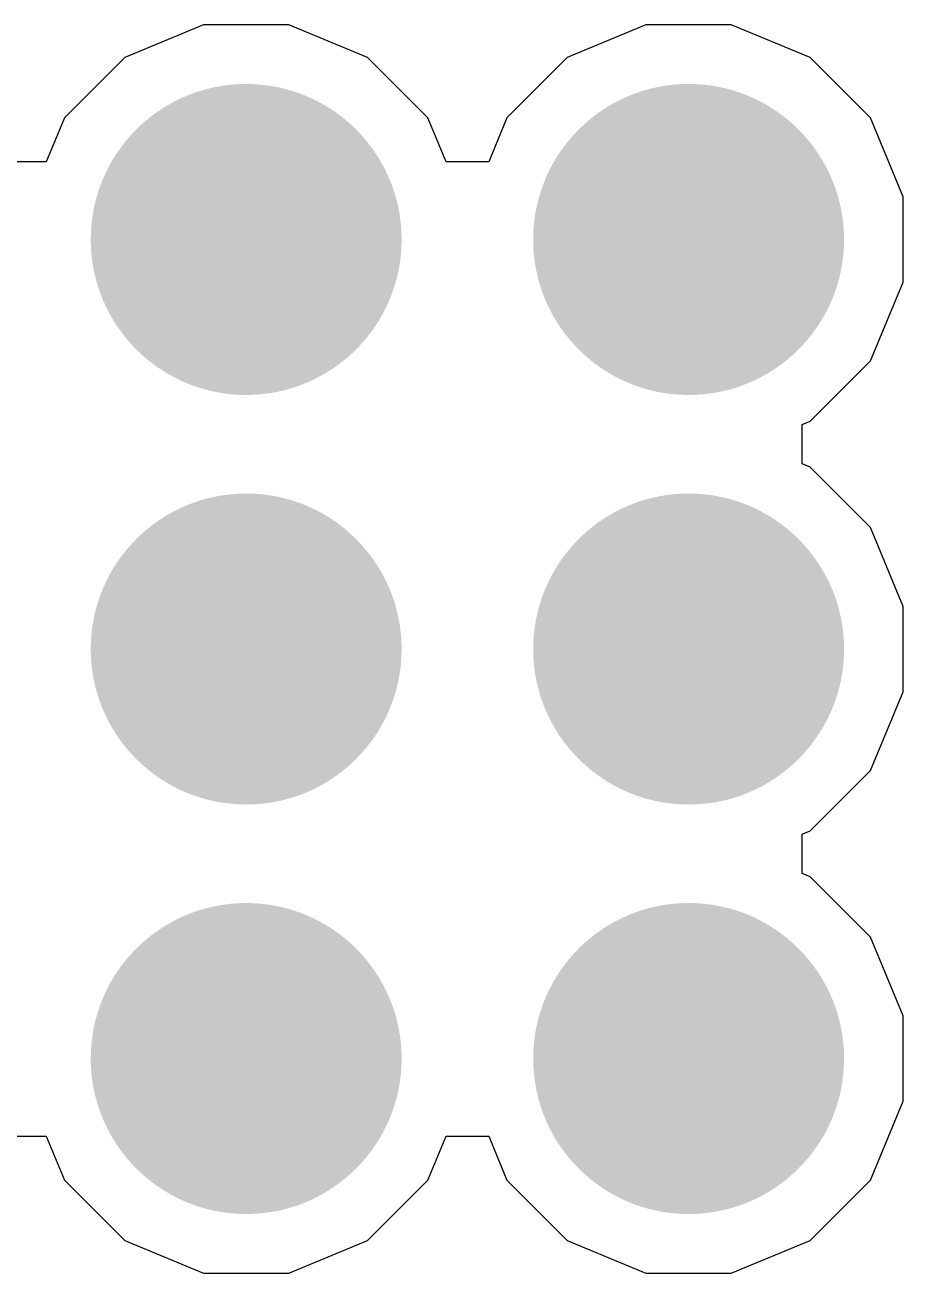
# Model space of a CAD drawing. Header units: inches. Extents: x -5 to 5328, y -4 to 5281.
# Drawn here: x 129.713 to 131.982, y 82.785 to 86.008 of the extents above; entities that cross this region are included whole.
import ezdxf

# ---------------------------------------------------------------- set-up
doc = ezdxf.new("R2010")
doc.units = ezdxf.units.IN
for name, color, linetype in [('Bottom Layer', 5, 'Continuous'), ('Bottom Solder', 6, 'Continuous'), ('Drill Drawing', 1, 'Continuous'), ('Layer 1', 16, 'Continuous'), ('Layer 2', 76, 'Continuous'), ('Top Layer', 1, 'Continuous'), ('Top Solder', 216, 'Continuous'), ('Via Holes', 16, 'Continuous')]:
    doc.layers.add(name, color=color, linetype=linetype)

msp = doc.modelspace()

# ---------------------------------------------------------------- hatches: boundary and pattern name
at = {"layer": 'Bottom Layer'}
h = msp.add_hatch(color=5, dxfattribs=at)
edge = h.paths.add_edge_path()
edge.add_arc((130.285, 85.4544), 0.3, 0, 360)
h = msp.add_hatch(color=5, dxfattribs=at)
edge = h.paths.add_edge_path()
edge.add_arc((131.428, 85.4544), 0.3, 0, 360)
h = msp.add_hatch(color=5, dxfattribs=at)
edge = h.paths.add_edge_path()
edge.add_arc((130.285, 84.3967), 0.3, 0, 360)
h = msp.add_hatch(color=5, dxfattribs=at)
edge = h.paths.add_edge_path()
edge.add_arc((131.428, 84.3967), 0.3, 0, 360)
h = msp.add_hatch(color=5, dxfattribs=at)
edge = h.paths.add_edge_path()
edge.add_arc((130.285, 83.3391), 0.3, 0, 360)
h = msp.add_hatch(color=5, dxfattribs=at)
edge = h.paths.add_edge_path()
edge.add_arc((131.428, 83.3391), 0.3, 0, 360)
at = {"layer": 'Bottom Solder'}
h = msp.add_hatch(color=6, dxfattribs=at)
edge = h.paths.add_edge_path()
edge.add_arc((130.285, 85.4544), 0.4016, 0, 360)
h = msp.add_hatch(color=6, dxfattribs=at)
edge = h.paths.add_edge_path()
edge.add_arc((131.428, 85.4544), 0.4016, 0, 360)
h = msp.add_hatch(color=6, dxfattribs=at)
edge = h.paths.add_edge_path()
edge.add_arc((130.285, 84.3967), 0.4016, 0, 360)
h = msp.add_hatch(color=6, dxfattribs=at)
edge = h.paths.add_edge_path()
edge.add_arc((131.428, 84.3967), 0.4016, 0, 360)
h = msp.add_hatch(color=6, dxfattribs=at)
edge = h.paths.add_edge_path()
edge.add_arc((130.285, 83.3391), 0.4016, 0, 360)
h = msp.add_hatch(color=6, dxfattribs=at)
edge = h.paths.add_edge_path()
edge.add_arc((131.428, 83.3391), 0.4016, 0, 360)
at = {"layer": 'Layer 1'}
h = msp.add_hatch(color=16, dxfattribs=at)
edge = h.paths.add_edge_path()
edge.add_arc((130.285, 85.4544), 0.3, 0, 360)
h = msp.add_hatch(color=16, dxfattribs=at)
edge = h.paths.add_edge_path()
edge.add_arc((131.428, 85.4544), 0.3, 0, 360)
h = msp.add_hatch(color=16, dxfattribs=at)
edge = h.paths.add_edge_path()
edge.add_arc((130.285, 84.3967), 0.3, 0, 360)
h = msp.add_hatch(color=16, dxfattribs=at)
edge = h.paths.add_edge_path()
edge.add_arc((131.428, 84.3967), 0.3, 0, 360)
h = msp.add_hatch(color=16, dxfattribs=at)
edge = h.paths.add_edge_path()
edge.add_arc((130.285, 83.3391), 0.3, 0, 360)
h = msp.add_hatch(color=16, dxfattribs=at)
edge = h.paths.add_edge_path()
edge.add_arc((131.428, 83.3391), 0.3, 0, 360)
at = {"layer": 'Layer 2'}
h = msp.add_hatch(color=76, dxfattribs=at)
edge = h.paths.add_edge_path()
edge.add_arc((130.285, 85.4544), 0.3, 0, 360)
h = msp.add_hatch(color=76, dxfattribs=at)
edge = h.paths.add_edge_path()
edge.add_arc((131.428, 85.4544), 0.3, 0, 360)
h = msp.add_hatch(color=76, dxfattribs=at)
edge = h.paths.add_edge_path()
edge.add_arc((130.285, 84.3967), 0.3, 0, 360)
h = msp.add_hatch(color=76, dxfattribs=at)
edge = h.paths.add_edge_path()
edge.add_arc((131.428, 84.3967), 0.3, 0, 360)
h = msp.add_hatch(color=76, dxfattribs=at)
edge = h.paths.add_edge_path()
edge.add_arc((130.285, 83.3391), 0.3, 0, 360)
h = msp.add_hatch(color=76, dxfattribs=at)
edge = h.paths.add_edge_path()
edge.add_arc((131.428, 83.3391), 0.3, 0, 360)
at = {"layer": 'Top Layer'}
h = msp.add_hatch(color=1, dxfattribs=at)
edge = h.paths.add_edge_path()
edge.add_arc((130.285, 85.4544), 0.3, 0, 360)
h = msp.add_hatch(color=1, dxfattribs=at)
edge = h.paths.add_edge_path()
edge.add_arc((131.428, 85.4544), 0.3, 0, 360)
h = msp.add_hatch(color=1, dxfattribs=at)
edge = h.paths.add_edge_path()
edge.add_arc((130.285, 84.3967), 0.3, 0, 360)
h = msp.add_hatch(color=1, dxfattribs=at)
edge = h.paths.add_edge_path()
edge.add_arc((131.428, 84.3967), 0.3, 0, 360)
h = msp.add_hatch(color=1, dxfattribs=at)
edge = h.paths.add_edge_path()
edge.add_arc((130.285, 83.3391), 0.3, 0, 360)
h = msp.add_hatch(color=1, dxfattribs=at)
edge = h.paths.add_edge_path()
edge.add_arc((131.428, 83.3391), 0.3, 0, 360)
at = {"layer": 'Top Solder'}
h = msp.add_hatch(color=216, dxfattribs=at)
edge = h.paths.add_edge_path()
edge.add_arc((130.285, 85.4544), 0.4016, 0, 360)
h = msp.add_hatch(color=216, dxfattribs=at)
edge = h.paths.add_edge_path()
edge.add_arc((131.428, 85.4544), 0.4016, 0, 360)
h = msp.add_hatch(color=216, dxfattribs=at)
edge = h.paths.add_edge_path()
edge.add_arc((130.285, 84.3967), 0.4016, 0, 360)
h = msp.add_hatch(color=216, dxfattribs=at)
edge = h.paths.add_edge_path()
edge.add_arc((131.428, 84.3967), 0.4016, 0, 360)
h = msp.add_hatch(color=216, dxfattribs=at)
edge = h.paths.add_edge_path()
edge.add_arc((130.285, 83.3391), 0.4016, 0, 360)
h = msp.add_hatch(color=216, dxfattribs=at)
edge = h.paths.add_edge_path()
edge.add_arc((131.428, 83.3391), 0.4016, 0, 360)
at = {"layer": 'Via Holes'}
h = msp.add_hatch(color=7, dxfattribs=at)
edge = h.paths.add_edge_path()
edge.add_arc((130.285, 85.4544), 0.15, 0, 360)
h = msp.add_hatch(color=7, dxfattribs=at)
edge = h.paths.add_edge_path()
edge.add_arc((131.428, 85.4544), 0.15, 0, 360)
h = msp.add_hatch(color=7, dxfattribs=at)
edge = h.paths.add_edge_path()
edge.add_arc((130.285, 84.3967), 0.15, 0, 360)
h = msp.add_hatch(color=7, dxfattribs=at)
edge = h.paths.add_edge_path()
edge.add_arc((131.428, 84.3967), 0.15, 0, 360)
h = msp.add_hatch(color=7, dxfattribs=at)
edge = h.paths.add_edge_path()
edge.add_arc((130.285, 83.3391), 0.15, 0, 360)
h = msp.add_hatch(color=7, dxfattribs=at)
edge = h.paths.add_edge_path()
edge.add_arc((131.428, 83.3391), 0.15, 0, 360)

# ---------------------------------------------------------------- linework, layer by layer
at = {"layer": 'Bottom Layer'}
for p, q in [((130.1748, 86.0084), (129.9712, 85.9241)), ((130.3952, 86.0084), (130.1748, 86.0084)), ((130.5988, 85.9241), (130.3952, 86.0084)), ((131.3178, 86.0084), (131.1142, 85.9241)), ((131.5382, 86.0084), (131.3178, 86.0084)), ((131.7418, 85.9241), (131.5382, 86.0084)), ((129.9712, 85.9241), (129.8153, 85.7682)), ((130.7546, 85.7682), (130.5988, 85.9241)), ((131.1142, 85.9241), (130.9583, 85.7682)), ((131.8976, 85.7682), (131.7418, 85.9241)), ((129.8153, 85.7682), (129.7685, 85.6551)), ((130.8015, 85.6551), (130.7546, 85.7682)), ((130.9583, 85.7682), (130.9115, 85.6551)), ((131.982, 85.5646), (131.8976, 85.7682)), ((129.7685, 85.6551), (129.6585, 85.6551)), ((130.9115, 85.6551), (130.8015, 85.6551)), ((131.982, 85.3442), (131.982, 85.5646)), ((131.8976, 85.1406), (131.982, 85.3442)), ((131.7418, 84.9848), (131.8976, 85.1406)), ((131.7216, 84.9764), (131.7418, 84.9848)), ((131.7216, 84.8748), (131.7216, 84.9764)), ((131.7418, 84.8664), (131.7216, 84.8748)), ((131.8976, 84.7106), (131.7418, 84.8664)), ((131.982, 84.5069), (131.8976, 84.7106)), ((131.982, 84.2865), (131.982, 84.5069)), ((131.8976, 84.0829), (131.982, 84.2865)), ((131.7418, 83.9271), (131.8976, 84.0829)), ((131.7216, 83.9187), (131.7418, 83.9271)), ((131.7216, 83.8171), (131.7216, 83.9187)), ((131.7418, 83.8087), (131.7216, 83.8171)), ((131.8976, 83.6529), (131.7418, 83.8087)), ((131.982, 83.4493), (131.8976, 83.6529)), ((131.982, 83.2289), (131.982, 83.4493)), ((131.8976, 83.0253), (131.982, 83.2289)), ((129.6585, 83.1384), (129.7685, 83.1384)), ((129.7685, 83.1384), (129.8153, 83.0253)), ((130.7546, 83.0253), (130.8015, 83.1384)), ((130.8015, 83.1384), (130.9115, 83.1384)), ((130.9115, 83.1384), (130.9583, 83.0253)), ((129.8153, 83.0253), (129.9712, 82.8694)), ((130.5988, 82.8694), (130.7546, 83.0253)), ((130.9583, 83.0253), (131.1142, 82.8694)), ((131.7418, 82.8694), (131.8976, 83.0253)), ((129.9712, 82.8694), (130.1748, 82.7851)), ((130.3952, 82.7851), (130.5988, 82.8694)), ((131.1142, 82.8694), (131.3178, 82.7851)), ((131.5382, 82.7851), (131.7418, 82.8694)), ((130.1748, 82.7851), (130.3952, 82.7851)), ((131.3178, 82.7851), (131.5382, 82.7851))]:
    msp.add_line(p, q, dxfattribs=at)
at = {"layer": 'Drill Drawing'}
for points in [[(130.158, 85.5814, 0.0508, 0.0508, 0), (130.285, 85.7084, 0.0508, 0.0508, 0)], [(130.285, 85.7084, 0.0508, 0.0508, 0), (130.412, 85.5814, 0.0508, 0.0508, 0)], [(131.301, 85.5814, 0.0508, 0.0508, 0), (131.428, 85.7084, 0.0508, 0.0508, 0)], [(131.428, 85.7084, 0.0508, 0.0508, 0), (131.555, 85.5814, 0.0508, 0.0508, 0)], [(130.2088, 85.5306, 0.0508, 0.0508, 0), (130.285, 85.6068, 0.0508, 0.0508, 0)], [(130.285, 85.6068, 0.0508, 0.0508, 0), (130.3612, 85.5306, 0.0508, 0.0508, 0)], [(131.3518, 85.5306, 0.0508, 0.0508, 0), (131.428, 85.6068, 0.0508, 0.0508, 0)], [(131.428, 85.6068, 0.0508, 0.0508, 0), (131.5042, 85.5306, 0.0508, 0.0508, 0)], [(130.031, 85.5814, 0.0508, 0.0508, 0), (130.158, 85.4544, 0.0508, 0.0508, 0)], [(130.031, 85.5814, 0.0508, 0.0508, 0), (130.158, 85.5814, 0.0508, 0.0508, 0)], [(130.412, 85.5814, 0.0508, 0.0508, 0), (130.539, 85.5814, 0.0508, 0.0508, 0)], [(130.412, 85.4544, 0.0508, 0.0508, 0), (130.539, 85.5814, 0.0508, 0.0508, 0)], [(131.174, 85.5814, 0.0508, 0.0508, 0), (131.301, 85.4544, 0.0508, 0.0508, 0)], [(131.174, 85.5814, 0.0508, 0.0508, 0), (131.301, 85.5814, 0.0508, 0.0508, 0)], [(131.555, 85.5814, 0.0508, 0.0508, 0), (131.682, 85.5814, 0.0508, 0.0508, 0)], [(131.555, 85.4544, 0.0508, 0.0508, 0), (131.682, 85.5814, 0.0508, 0.0508, 0)], [(130.1326, 85.5306, 0.0508, 0.0508, 0), (130.2088, 85.4544, 0.0508, 0.0508, 0)], [(130.1326, 85.5306, 0.0508, 0.0508, 0), (130.2088, 85.5306, 0.0508, 0.0508, 0)], [(130.3612, 85.5306, 0.0508, 0.0508, 0), (130.4374, 85.5306, 0.0508, 0.0508, 0)], [(130.3612, 85.4544, 0.0508, 0.0508, 0), (130.4374, 85.5306, 0.0508, 0.0508, 0)], [(131.2756, 85.5306, 0.0508, 0.0508, 0), (131.3518, 85.4544, 0.0508, 0.0508, 0)], [(131.2756, 85.5306, 0.0508, 0.0508, 0), (131.3518, 85.5306, 0.0508, 0.0508, 0)], [(131.5042, 85.5306, 0.0508, 0.0508, 0), (131.5804, 85.5306, 0.0508, 0.0508, 0)], [(131.5042, 85.4544, 0.0508, 0.0508, 0), (131.5804, 85.5306, 0.0508, 0.0508, 0)], [(130.031, 85.3274, 0.0508, 0.0508, 0), (130.158, 85.4544, 0.0508, 0.0508, 0)], [(130.1326, 85.3782, 0.0508, 0.0508, 0), (130.2088, 85.4544, 0.0508, 0.0508, 0)], [(130.3612, 85.4544, 0.0508, 0.0508, 0), (130.4374, 85.3782, 0.0508, 0.0508, 0)], [(130.412, 85.4544, 0.0508, 0.0508, 0), (130.539, 85.3274, 0.0508, 0.0508, 0)], [(131.174, 85.3274, 0.0508, 0.0508, 0), (131.301, 85.4544, 0.0508, 0.0508, 0)], [(131.2756, 85.3782, 0.0508, 0.0508, 0), (131.3518, 85.4544, 0.0508, 0.0508, 0)], [(131.5042, 85.4544, 0.0508, 0.0508, 0), (131.5804, 85.3782, 0.0508, 0.0508, 0)], [(131.555, 85.4544, 0.0508, 0.0508, 0), (131.682, 85.3274, 0.0508, 0.0508, 0)], [(130.1326, 85.3782, 0.0508, 0.0508, 0), (130.2088, 85.3782, 0.0508, 0.0508, 0)], [(130.2088, 85.3782, 0.0508, 0.0508, 0), (130.285, 85.302, 0.0508, 0.0508, 0)], [(130.285, 85.302, 0.0508, 0.0508, 0), (130.3612, 85.3782, 0.0508, 0.0508, 0)], [(130.3612, 85.3782, 0.0508, 0.0508, 0), (130.4374, 85.3782, 0.0508, 0.0508, 0)], [(131.2756, 85.3782, 0.0508, 0.0508, 0), (131.3518, 85.3782, 0.0508, 0.0508, 0)], [(131.3518, 85.3782, 0.0508, 0.0508, 0), (131.428, 85.302, 0.0508, 0.0508, 0)], [(131.428, 85.302, 0.0508, 0.0508, 0), (131.5042, 85.3782, 0.0508, 0.0508, 0)], [(131.5042, 85.3782, 0.0508, 0.0508, 0), (131.5804, 85.3782, 0.0508, 0.0508, 0)], [(130.031, 85.3274, 0.0508, 0.0508, 0), (130.158, 85.3274, 0.0508, 0.0508, 0)], [(130.158, 85.3274, 0.0508, 0.0508, 0), (130.285, 85.2004, 0.0508, 0.0508, 0)], [(130.285, 85.2004, 0.0508, 0.0508, 0), (130.412, 85.3274, 0.0508, 0.0508, 0)], [(130.412, 85.3274, 0.0508, 0.0508, 0), (130.539, 85.3274, 0.0508, 0.0508, 0)], [(131.174, 85.3274, 0.0508, 0.0508, 0), (131.301, 85.3274, 0.0508, 0.0508, 0)], [(131.301, 85.3274, 0.0508, 0.0508, 0), (131.428, 85.2004, 0.0508, 0.0508, 0)], [(131.428, 85.2004, 0.0508, 0.0508, 0), (131.555, 85.3274, 0.0508, 0.0508, 0)], [(131.555, 85.3274, 0.0508, 0.0508, 0), (131.682, 85.3274, 0.0508, 0.0508, 0)], [(130.158, 84.5237, 0.0508, 0.0508, 0), (130.285, 84.6507, 0.0508, 0.0508, 0)], [(130.285, 84.6507, 0.0508, 0.0508, 0), (130.412, 84.5237, 0.0508, 0.0508, 0)], [(131.301, 84.5237, 0.0508, 0.0508, 0), (131.428, 84.6507, 0.0508, 0.0508, 0)], [(131.428, 84.6507, 0.0508, 0.0508, 0), (131.555, 84.5237, 0.0508, 0.0508, 0)], [(130.031, 84.5237, 0.0508, 0.0508, 0), (130.158, 84.3967, 0.0508, 0.0508, 0)], [(130.031, 84.5237, 0.0508, 0.0508, 0), (130.158, 84.5237, 0.0508, 0.0508, 0)], [(130.2088, 84.4729, 0.0508, 0.0508, 0), (130.285, 84.5491, 0.0508, 0.0508, 0)], [(130.285, 84.5491, 0.0508, 0.0508, 0), (130.3612, 84.4729, 0.0508, 0.0508, 0)], [(130.412, 84.5237, 0.0508, 0.0508, 0), (130.539, 84.5237, 0.0508, 0.0508, 0)], [(130.412, 84.3967, 0.0508, 0.0508, 0), (130.539, 84.5237, 0.0508, 0.0508, 0)], [(131.174, 84.5237, 0.0508, 0.0508, 0), (131.301, 84.3967, 0.0508, 0.0508, 0)], [(131.174, 84.5237, 0.0508, 0.0508, 0), (131.301, 84.5237, 0.0508, 0.0508, 0)], [(131.3518, 84.4729, 0.0508, 0.0508, 0), (131.428, 84.5491, 0.0508, 0.0508, 0)], [(131.428, 84.5491, 0.0508, 0.0508, 0), (131.5042, 84.4729, 0.0508, 0.0508, 0)], [(131.555, 84.5237, 0.0508, 0.0508, 0), (131.682, 84.5237, 0.0508, 0.0508, 0)], [(131.555, 84.3967, 0.0508, 0.0508, 0), (131.682, 84.5237, 0.0508, 0.0508, 0)], [(130.1326, 84.4729, 0.0508, 0.0508, 0), (130.2088, 84.3967, 0.0508, 0.0508, 0)], [(130.1326, 84.4729, 0.0508, 0.0508, 0), (130.2088, 84.4729, 0.0508, 0.0508, 0)], [(130.3612, 84.4729, 0.0508, 0.0508, 0), (130.4374, 84.4729, 0.0508, 0.0508, 0)], [(130.3612, 84.3967, 0.0508, 0.0508, 0), (130.4374, 84.4729, 0.0508, 0.0508, 0)], [(131.2756, 84.4729, 0.0508, 0.0508, 0), (131.3518, 84.3967, 0.0508, 0.0508, 0)], [(131.2756, 84.4729, 0.0508, 0.0508, 0), (131.3518, 84.4729, 0.0508, 0.0508, 0)], [(131.5042, 84.4729, 0.0508, 0.0508, 0), (131.5804, 84.4729, 0.0508, 0.0508, 0)], [(131.5042, 84.3967, 0.0508, 0.0508, 0), (131.5804, 84.4729, 0.0508, 0.0508, 0)], [(130.031, 84.2697, 0.0508, 0.0508, 0), (130.158, 84.3967, 0.0508, 0.0508, 0)], [(130.1326, 84.3205, 0.0508, 0.0508, 0), (130.2088, 84.3967, 0.0508, 0.0508, 0)], [(130.3612, 84.3967, 0.0508, 0.0508, 0), (130.4374, 84.3205, 0.0508, 0.0508, 0)], [(130.412, 84.3967, 0.0508, 0.0508, 0), (130.539, 84.2697, 0.0508, 0.0508, 0)], [(131.174, 84.2697, 0.0508, 0.0508, 0), (131.301, 84.3967, 0.0508, 0.0508, 0)], [(131.2756, 84.3205, 0.0508, 0.0508, 0), (131.3518, 84.3967, 0.0508, 0.0508, 0)], [(131.5042, 84.3967, 0.0508, 0.0508, 0), (131.5804, 84.3205, 0.0508, 0.0508, 0)], [(131.555, 84.3967, 0.0508, 0.0508, 0), (131.682, 84.2697, 0.0508, 0.0508, 0)], [(130.1326, 84.3205, 0.0508, 0.0508, 0), (130.2088, 84.3205, 0.0508, 0.0508, 0)], [(130.2088, 84.3205, 0.0508, 0.0508, 0), (130.285, 84.2443, 0.0508, 0.0508, 0)], [(130.285, 84.2443, 0.0508, 0.0508, 0), (130.3612, 84.3205, 0.0508, 0.0508, 0)], [(130.3612, 84.3205, 0.0508, 0.0508, 0), (130.4374, 84.3205, 0.0508, 0.0508, 0)], [(131.2756, 84.3205, 0.0508, 0.0508, 0), (131.3518, 84.3205, 0.0508, 0.0508, 0)], [(131.3518, 84.3205, 0.0508, 0.0508, 0), (131.428, 84.2443, 0.0508, 0.0508, 0)], [(131.428, 84.2443, 0.0508, 0.0508, 0), (131.5042, 84.3205, 0.0508, 0.0508, 0)], [(131.5042, 84.3205, 0.0508, 0.0508, 0), (131.5804, 84.3205, 0.0508, 0.0508, 0)], [(130.031, 84.2697, 0.0508, 0.0508, 0), (130.158, 84.2697, 0.0508, 0.0508, 0)], [(130.158, 84.2697, 0.0508, 0.0508, 0), (130.285, 84.1427, 0.0508, 0.0508, 0)], [(130.285, 84.1427, 0.0508, 0.0508, 0), (130.412, 84.2697, 0.0508, 0.0508, 0)], [(130.412, 84.2697, 0.0508, 0.0508, 0), (130.539, 84.2697, 0.0508, 0.0508, 0)], [(131.174, 84.2697, 0.0508, 0.0508, 0), (131.301, 84.2697, 0.0508, 0.0508, 0)], [(131.301, 84.2697, 0.0508, 0.0508, 0), (131.428, 84.1427, 0.0508, 0.0508, 0)], [(131.428, 84.1427, 0.0508, 0.0508, 0), (131.555, 84.2697, 0.0508, 0.0508, 0)], [(131.555, 84.2697, 0.0508, 0.0508, 0), (131.682, 84.2697, 0.0508, 0.0508, 0)], [(130.158, 83.4661, 0.0508, 0.0508, 0), (130.285, 83.5931, 0.0508, 0.0508, 0)], [(130.285, 83.5931, 0.0508, 0.0508, 0), (130.412, 83.4661, 0.0508, 0.0508, 0)], [(131.301, 83.4661, 0.0508, 0.0508, 0), (131.428, 83.5931, 0.0508, 0.0508, 0)], [(131.428, 83.5931, 0.0508, 0.0508, 0), (131.555, 83.4661, 0.0508, 0.0508, 0)], [(130.031, 83.4661, 0.0508, 0.0508, 0), (130.158, 83.3391, 0.0508, 0.0508, 0)], [(130.031, 83.4661, 0.0508, 0.0508, 0), (130.158, 83.4661, 0.0508, 0.0508, 0)], [(130.2088, 83.4153, 0.0508, 0.0508, 0), (130.285, 83.4915, 0.0508, 0.0508, 0)], [(130.285, 83.4915, 0.0508, 0.0508, 0), (130.3612, 83.4153, 0.0508, 0.0508, 0)], [(130.412, 83.4661, 0.0508, 0.0508, 0), (130.539, 83.4661, 0.0508, 0.0508, 0)], [(130.412, 83.3391, 0.0508, 0.0508, 0), (130.539, 83.4661, 0.0508, 0.0508, 0)], [(131.174, 83.4661, 0.0508, 0.0508, 0), (131.301, 83.3391, 0.0508, 0.0508, 0)], [(131.174, 83.4661, 0.0508, 0.0508, 0), (131.301, 83.4661, 0.0508, 0.0508, 0)], [(131.3518, 83.4153, 0.0508, 0.0508, 0), (131.428, 83.4915, 0.0508, 0.0508, 0)], [(131.428, 83.4915, 0.0508, 0.0508, 0), (131.5042, 83.4153, 0.0508, 0.0508, 0)], [(131.555, 83.4661, 0.0508, 0.0508, 0), (131.682, 83.4661, 0.0508, 0.0508, 0)], [(131.555, 83.3391, 0.0508, 0.0508, 0), (131.682, 83.4661, 0.0508, 0.0508, 0)], [(130.1326, 83.4153, 0.0508, 0.0508, 0), (130.2088, 83.3391, 0.0508, 0.0508, 0)], [(130.1326, 83.4153, 0.0508, 0.0508, 0), (130.2088, 83.4153, 0.0508, 0.0508, 0)], [(130.3612, 83.4153, 0.0508, 0.0508, 0), (130.4374, 83.4153, 0.0508, 0.0508, 0)], [(130.3612, 83.3391, 0.0508, 0.0508, 0), (130.4374, 83.4153, 0.0508, 0.0508, 0)], [(131.2756, 83.4153, 0.0508, 0.0508, 0), (131.3518, 83.3391, 0.0508, 0.0508, 0)], [(131.2756, 83.4153, 0.0508, 0.0508, 0), (131.3518, 83.4153, 0.0508, 0.0508, 0)], [(131.5042, 83.4153, 0.0508, 0.0508, 0), (131.5804, 83.4153, 0.0508, 0.0508, 0)], [(131.5042, 83.3391, 0.0508, 0.0508, 0), (131.5804, 83.4153, 0.0508, 0.0508, 0)], [(130.031, 83.2121, 0.0508, 0.0508, 0), (130.158, 83.3391, 0.0508, 0.0508, 0)], [(130.1326, 83.2629, 0.0508, 0.0508, 0), (130.2088, 83.3391, 0.0508, 0.0508, 0)], [(130.3612, 83.3391, 0.0508, 0.0508, 0), (130.4374, 83.2629, 0.0508, 0.0508, 0)], [(130.412, 83.3391, 0.0508, 0.0508, 0), (130.539, 83.2121, 0.0508, 0.0508, 0)], [(131.174, 83.2121, 0.0508, 0.0508, 0), (131.301, 83.3391, 0.0508, 0.0508, 0)], [(131.2756, 83.2629, 0.0508, 0.0508, 0), (131.3518, 83.3391, 0.0508, 0.0508, 0)], [(131.5042, 83.3391, 0.0508, 0.0508, 0), (131.5804, 83.2629, 0.0508, 0.0508, 0)], [(131.555, 83.3391, 0.0508, 0.0508, 0), (131.682, 83.2121, 0.0508, 0.0508, 0)], [(130.1326, 83.2629, 0.0508, 0.0508, 0), (130.2088, 83.2629, 0.0508, 0.0508, 0)], [(130.2088, 83.2629, 0.0508, 0.0508, 0), (130.285, 83.1867, 0.0508, 0.0508, 0)], [(130.285, 83.1867, 0.0508, 0.0508, 0), (130.3612, 83.2629, 0.0508, 0.0508, 0)], [(130.3612, 83.2629, 0.0508, 0.0508, 0), (130.4374, 83.2629, 0.0508, 0.0508, 0)], [(131.2756, 83.2629, 0.0508, 0.0508, 0), (131.3518, 83.2629, 0.0508, 0.0508, 0)], [(131.3518, 83.2629, 0.0508, 0.0508, 0), (131.428, 83.1867, 0.0508, 0.0508, 0)], [(131.428, 83.1867, 0.0508, 0.0508, 0), (131.5042, 83.2629, 0.0508, 0.0508, 0)], [(131.5042, 83.2629, 0.0508, 0.0508, 0), (131.5804, 83.2629, 0.0508, 0.0508, 0)], [(130.031, 83.2121, 0.0508, 0.0508, 0), (130.158, 83.2121, 0.0508, 0.0508, 0)], [(130.158, 83.2121, 0.0508, 0.0508, 0), (130.285, 83.0851, 0.0508, 0.0508, 0)], [(130.285, 83.0851, 0.0508, 0.0508, 0), (130.412, 83.2121, 0.0508, 0.0508, 0)], [(130.412, 83.2121, 0.0508, 0.0508, 0), (130.539, 83.2121, 0.0508, 0.0508, 0)], [(131.174, 83.2121, 0.0508, 0.0508, 0), (131.301, 83.2121, 0.0508, 0.0508, 0)], [(131.301, 83.2121, 0.0508, 0.0508, 0), (131.428, 83.0851, 0.0508, 0.0508, 0)], [(131.428, 83.0851, 0.0508, 0.0508, 0), (131.555, 83.2121, 0.0508, 0.0508, 0)], [(131.555, 83.2121, 0.0508, 0.0508, 0), (131.682, 83.2121, 0.0508, 0.0508, 0)]]:
    msp.add_lwpolyline(points, format="xyseb", dxfattribs=at)
for points in [[(130.2723, 85.7084, 0.0254, 0.0254, 1), (130.2977, 85.7084, 0.0254, 0.0254, 1)], [(130.2723, 85.7084, 0.0254, 0.0254, 1), (130.2977, 85.7084, 0.0254, 0.0254, 1)], [(131.4153, 85.7084, 0.0254, 0.0254, 1), (131.4407, 85.7084, 0.0254, 0.0254, 1)], [(131.4153, 85.7084, 0.0254, 0.0254, 1), (131.4407, 85.7084, 0.0254, 0.0254, 1)], [(130.2723, 85.6068, 0.0254, 0.0254, 1), (130.2977, 85.6068, 0.0254, 0.0254, 1)], [(130.2723, 85.6068, 0.0254, 0.0254, 1), (130.2977, 85.6068, 0.0254, 0.0254, 1)], [(131.4153, 85.6068, 0.0254, 0.0254, 1), (131.4407, 85.6068, 0.0254, 0.0254, 1)], [(131.4153, 85.6068, 0.0254, 0.0254, 1), (131.4407, 85.6068, 0.0254, 0.0254, 1)], [(130.0183, 85.5814, 0.0254, 0.0254, 1), (130.0437, 85.5814, 0.0254, 0.0254, 1)], [(130.0183, 85.5814, 0.0254, 0.0254, 1), (130.0437, 85.5814, 0.0254, 0.0254, 1)], [(130.1453, 85.5814, 0.0254, 0.0254, 1), (130.1707, 85.5814, 0.0254, 0.0254, 1)], [(130.1453, 85.5814, 0.0254, 0.0254, 1), (130.1707, 85.5814, 0.0254, 0.0254, 1)], [(130.3993, 85.5814, 0.0254, 0.0254, 1), (130.4247, 85.5814, 0.0254, 0.0254, 1)], [(130.3993, 85.5814, 0.0254, 0.0254, 1), (130.4247, 85.5814, 0.0254, 0.0254, 1)], [(130.5263, 85.5814, 0.0254, 0.0254, 1), (130.5517, 85.5814, 0.0254, 0.0254, 1)], [(130.5263, 85.5814, 0.0254, 0.0254, 1), (130.5517, 85.5814, 0.0254, 0.0254, 1)], [(131.1613, 85.5814, 0.0254, 0.0254, 1), (131.1867, 85.5814, 0.0254, 0.0254, 1)], [(131.1613, 85.5814, 0.0254, 0.0254, 1), (131.1867, 85.5814, 0.0254, 0.0254, 1)], [(131.2883, 85.5814, 0.0254, 0.0254, 1), (131.3137, 85.5814, 0.0254, 0.0254, 1)], [(131.2883, 85.5814, 0.0254, 0.0254, 1), (131.3137, 85.5814, 0.0254, 0.0254, 1)], [(131.5423, 85.5814, 0.0254, 0.0254, 1), (131.5677, 85.5814, 0.0254, 0.0254, 1)], [(131.5423, 85.5814, 0.0254, 0.0254, 1), (131.5677, 85.5814, 0.0254, 0.0254, 1)], [(131.6693, 85.5814, 0.0254, 0.0254, 1), (131.6947, 85.5814, 0.0254, 0.0254, 1)], [(131.6693, 85.5814, 0.0254, 0.0254, 1), (131.6947, 85.5814, 0.0254, 0.0254, 1)], [(130.1199, 85.5306, 0.0254, 0.0254, 1), (130.1453, 85.5306, 0.0254, 0.0254, 1)], [(130.1199, 85.5306, 0.0254, 0.0254, 1), (130.1453, 85.5306, 0.0254, 0.0254, 1)], [(130.1961, 85.5306, 0.0254, 0.0254, 1), (130.2215, 85.5306, 0.0254, 0.0254, 1)], [(130.1961, 85.5306, 0.0254, 0.0254, 1), (130.2215, 85.5306, 0.0254, 0.0254, 1)], [(130.3485, 85.5306, 0.0254, 0.0254, 1), (130.3739, 85.5306, 0.0254, 0.0254, 1)], [(130.3485, 85.5306, 0.0254, 0.0254, 1), (130.3739, 85.5306, 0.0254, 0.0254, 1)], [(130.4247, 85.5306, 0.0254, 0.0254, 1), (130.4501, 85.5306, 0.0254, 0.0254, 1)], [(130.4247, 85.5306, 0.0254, 0.0254, 1), (130.4501, 85.5306, 0.0254, 0.0254, 1)], [(131.2629, 85.5306, 0.0254, 0.0254, 1), (131.2883, 85.5306, 0.0254, 0.0254, 1)], [(131.2629, 85.5306, 0.0254, 0.0254, 1), (131.2883, 85.5306, 0.0254, 0.0254, 1)], [(131.3391, 85.5306, 0.0254, 0.0254, 1), (131.3645, 85.5306, 0.0254, 0.0254, 1)], [(131.3391, 85.5306, 0.0254, 0.0254, 1), (131.3645, 85.5306, 0.0254, 0.0254, 1)], [(131.4915, 85.5306, 0.0254, 0.0254, 1), (131.5169, 85.5306, 0.0254, 0.0254, 1)], [(131.4915, 85.5306, 0.0254, 0.0254, 1), (131.5169, 85.5306, 0.0254, 0.0254, 1)], [(131.5677, 85.5306, 0.0254, 0.0254, 1), (131.5931, 85.5306, 0.0254, 0.0254, 1)], [(131.5677, 85.5306, 0.0254, 0.0254, 1), (131.5931, 85.5306, 0.0254, 0.0254, 1)], [(130.1453, 85.4544, 0.0254, 0.0254, 1), (130.1707, 85.4544, 0.0254, 0.0254, 1)], [(130.1453, 85.4544, 0.0254, 0.0254, 1), (130.1707, 85.4544, 0.0254, 0.0254, 1)], [(130.1961, 85.4544, 0.0254, 0.0254, 1), (130.2215, 85.4544, 0.0254, 0.0254, 1)], [(130.1961, 85.4544, 0.0254, 0.0254, 1), (130.2215, 85.4544, 0.0254, 0.0254, 1)], [(130.3485, 85.4544, 0.0254, 0.0254, 1), (130.3739, 85.4544, 0.0254, 0.0254, 1)], [(130.3485, 85.4544, 0.0254, 0.0254, 1), (130.3739, 85.4544, 0.0254, 0.0254, 1)], [(130.3993, 85.4544, 0.0254, 0.0254, 1), (130.4247, 85.4544, 0.0254, 0.0254, 1)], [(130.3993, 85.4544, 0.0254, 0.0254, 1), (130.4247, 85.4544, 0.0254, 0.0254, 1)], [(131.2883, 85.4544, 0.0254, 0.0254, 1), (131.3137, 85.4544, 0.0254, 0.0254, 1)], [(131.2883, 85.4544, 0.0254, 0.0254, 1), (131.3137, 85.4544, 0.0254, 0.0254, 1)], [(131.3391, 85.4544, 0.0254, 0.0254, 1), (131.3645, 85.4544, 0.0254, 0.0254, 1)], [(131.3391, 85.4544, 0.0254, 0.0254, 1), (131.3645, 85.4544, 0.0254, 0.0254, 1)], [(131.4915, 85.4544, 0.0254, 0.0254, 1), (131.5169, 85.4544, 0.0254, 0.0254, 1)], [(131.4915, 85.4544, 0.0254, 0.0254, 1), (131.5169, 85.4544, 0.0254, 0.0254, 1)], [(131.5423, 85.4544, 0.0254, 0.0254, 1), (131.5677, 85.4544, 0.0254, 0.0254, 1)], [(131.5423, 85.4544, 0.0254, 0.0254, 1), (131.5677, 85.4544, 0.0254, 0.0254, 1)], [(130.1199, 85.3782, 0.0254, 0.0254, 1), (130.1453, 85.3782, 0.0254, 0.0254, 1)], [(130.1199, 85.3782, 0.0254, 0.0254, 1), (130.1453, 85.3782, 0.0254, 0.0254, 1)], [(130.1961, 85.3782, 0.0254, 0.0254, 1), (130.2215, 85.3782, 0.0254, 0.0254, 1)], [(130.1961, 85.3782, 0.0254, 0.0254, 1), (130.2215, 85.3782, 0.0254, 0.0254, 1)], [(130.3485, 85.3782, 0.0254, 0.0254, 1), (130.3739, 85.3782, 0.0254, 0.0254, 1)], [(130.3485, 85.3782, 0.0254, 0.0254, 1), (130.3739, 85.3782, 0.0254, 0.0254, 1)], [(130.4247, 85.3782, 0.0254, 0.0254, 1), (130.4501, 85.3782, 0.0254, 0.0254, 1)], [(130.4247, 85.3782, 0.0254, 0.0254, 1), (130.4501, 85.3782, 0.0254, 0.0254, 1)], [(131.2629, 85.3782, 0.0254, 0.0254, 1), (131.2883, 85.3782, 0.0254, 0.0254, 1)], [(131.2629, 85.3782, 0.0254, 0.0254, 1), (131.2883, 85.3782, 0.0254, 0.0254, 1)], [(131.3391, 85.3782, 0.0254, 0.0254, 1), (131.3645, 85.3782, 0.0254, 0.0254, 1)], [(131.3391, 85.3782, 0.0254, 0.0254, 1), (131.3645, 85.3782, 0.0254, 0.0254, 1)], [(131.4915, 85.3782, 0.0254, 0.0254, 1), (131.5169, 85.3782, 0.0254, 0.0254, 1)], [(131.4915, 85.3782, 0.0254, 0.0254, 1), (131.5169, 85.3782, 0.0254, 0.0254, 1)], [(131.5677, 85.3782, 0.0254, 0.0254, 1), (131.5931, 85.3782, 0.0254, 0.0254, 1)], [(131.5677, 85.3782, 0.0254, 0.0254, 1), (131.5931, 85.3782, 0.0254, 0.0254, 1)], [(130.0183, 85.3274, 0.0254, 0.0254, 1), (130.0437, 85.3274, 0.0254, 0.0254, 1)], [(130.0183, 85.3274, 0.0254, 0.0254, 1), (130.0437, 85.3274, 0.0254, 0.0254, 1)], [(130.1453, 85.3274, 0.0254, 0.0254, 1), (130.1707, 85.3274, 0.0254, 0.0254, 1)], [(130.1453, 85.3274, 0.0254, 0.0254, 1), (130.1707, 85.3274, 0.0254, 0.0254, 1)], [(130.2723, 85.302, 0.0254, 0.0254, 1), (130.2977, 85.302, 0.0254, 0.0254, 1)], [(130.2723, 85.302, 0.0254, 0.0254, 1), (130.2977, 85.302, 0.0254, 0.0254, 1)], [(130.3993, 85.3274, 0.0254, 0.0254, 1), (130.4247, 85.3274, 0.0254, 0.0254, 1)], [(130.3993, 85.3274, 0.0254, 0.0254, 1), (130.4247, 85.3274, 0.0254, 0.0254, 1)], [(130.5263, 85.3274, 0.0254, 0.0254, 1), (130.5517, 85.3274, 0.0254, 0.0254, 1)], [(130.5263, 85.3274, 0.0254, 0.0254, 1), (130.5517, 85.3274, 0.0254, 0.0254, 1)], [(131.1613, 85.3274, 0.0254, 0.0254, 1), (131.1867, 85.3274, 0.0254, 0.0254, 1)], [(131.1613, 85.3274, 0.0254, 0.0254, 1), (131.1867, 85.3274, 0.0254, 0.0254, 1)], [(131.2883, 85.3274, 0.0254, 0.0254, 1), (131.3137, 85.3274, 0.0254, 0.0254, 1)], [(131.2883, 85.3274, 0.0254, 0.0254, 1), (131.3137, 85.3274, 0.0254, 0.0254, 1)], [(131.4153, 85.302, 0.0254, 0.0254, 1), (131.4407, 85.302, 0.0254, 0.0254, 1)], [(131.4153, 85.302, 0.0254, 0.0254, 1), (131.4407, 85.302, 0.0254, 0.0254, 1)], [(131.5423, 85.3274, 0.0254, 0.0254, 1), (131.5677, 85.3274, 0.0254, 0.0254, 1)], [(131.5423, 85.3274, 0.0254, 0.0254, 1), (131.5677, 85.3274, 0.0254, 0.0254, 1)], [(131.6693, 85.3274, 0.0254, 0.0254, 1), (131.6947, 85.3274, 0.0254, 0.0254, 1)], [(131.6693, 85.3274, 0.0254, 0.0254, 1), (131.6947, 85.3274, 0.0254, 0.0254, 1)], [(130.2723, 85.2004, 0.0254, 0.0254, 1), (130.2977, 85.2004, 0.0254, 0.0254, 1)], [(130.2723, 85.2004, 0.0254, 0.0254, 1), (130.2977, 85.2004, 0.0254, 0.0254, 1)], [(131.4153, 85.2004, 0.0254, 0.0254, 1), (131.4407, 85.2004, 0.0254, 0.0254, 1)], [(131.4153, 85.2004, 0.0254, 0.0254, 1), (131.4407, 85.2004, 0.0254, 0.0254, 1)], [(130.2723, 84.6507, 0.0254, 0.0254, 1), (130.2977, 84.6507, 0.0254, 0.0254, 1)], [(130.2723, 84.6507, 0.0254, 0.0254, 1), (130.2977, 84.6507, 0.0254, 0.0254, 1)], [(131.4153, 84.6507, 0.0254, 0.0254, 1), (131.4407, 84.6507, 0.0254, 0.0254, 1)], [(131.4153, 84.6507, 0.0254, 0.0254, 1), (131.4407, 84.6507, 0.0254, 0.0254, 1)], [(130.0183, 84.5237, 0.0254, 0.0254, 1), (130.0437, 84.5237, 0.0254, 0.0254, 1)], [(130.0183, 84.5237, 0.0254, 0.0254, 1), (130.0437, 84.5237, 0.0254, 0.0254, 1)], [(130.1453, 84.5237, 0.0254, 0.0254, 1), (130.1707, 84.5237, 0.0254, 0.0254, 1)], [(130.1453, 84.5237, 0.0254, 0.0254, 1), (130.1707, 84.5237, 0.0254, 0.0254, 1)], [(130.2723, 84.5491, 0.0254, 0.0254, 1), (130.2977, 84.5491, 0.0254, 0.0254, 1)], [(130.2723, 84.5491, 0.0254, 0.0254, 1), (130.2977, 84.5491, 0.0254, 0.0254, 1)], [(130.3993, 84.5237, 0.0254, 0.0254, 1), (130.4247, 84.5237, 0.0254, 0.0254, 1)], [(130.3993, 84.5237, 0.0254, 0.0254, 1), (130.4247, 84.5237, 0.0254, 0.0254, 1)], [(130.5263, 84.5237, 0.0254, 0.0254, 1), (130.5517, 84.5237, 0.0254, 0.0254, 1)], [(130.5263, 84.5237, 0.0254, 0.0254, 1), (130.5517, 84.5237, 0.0254, 0.0254, 1)], [(131.1613, 84.5237, 0.0254, 0.0254, 1), (131.1867, 84.5237, 0.0254, 0.0254, 1)], [(131.1613, 84.5237, 0.0254, 0.0254, 1), (131.1867, 84.5237, 0.0254, 0.0254, 1)], [(131.2883, 84.5237, 0.0254, 0.0254, 1), (131.3137, 84.5237, 0.0254, 0.0254, 1)], [(131.2883, 84.5237, 0.0254, 0.0254, 1), (131.3137, 84.5237, 0.0254, 0.0254, 1)], [(131.4153, 84.5491, 0.0254, 0.0254, 1), (131.4407, 84.5491, 0.0254, 0.0254, 1)], [(131.4153, 84.5491, 0.0254, 0.0254, 1), (131.4407, 84.5491, 0.0254, 0.0254, 1)], [(131.5423, 84.5237, 0.0254, 0.0254, 1), (131.5677, 84.5237, 0.0254, 0.0254, 1)], [(131.5423, 84.5237, 0.0254, 0.0254, 1), (131.5677, 84.5237, 0.0254, 0.0254, 1)], [(131.6693, 84.5237, 0.0254, 0.0254, 1), (131.6947, 84.5237, 0.0254, 0.0254, 1)], [(131.6693, 84.5237, 0.0254, 0.0254, 1), (131.6947, 84.5237, 0.0254, 0.0254, 1)], [(130.1199, 84.4729, 0.0254, 0.0254, 1), (130.1453, 84.4729, 0.0254, 0.0254, 1)], [(130.1199, 84.4729, 0.0254, 0.0254, 1), (130.1453, 84.4729, 0.0254, 0.0254, 1)], [(130.1961, 84.4729, 0.0254, 0.0254, 1), (130.2215, 84.4729, 0.0254, 0.0254, 1)], [(130.1961, 84.4729, 0.0254, 0.0254, 1), (130.2215, 84.4729, 0.0254, 0.0254, 1)], [(130.3485, 84.4729, 0.0254, 0.0254, 1), (130.3739, 84.4729, 0.0254, 0.0254, 1)], [(130.3485, 84.4729, 0.0254, 0.0254, 1), (130.3739, 84.4729, 0.0254, 0.0254, 1)], [(130.4247, 84.4729, 0.0254, 0.0254, 1), (130.4501, 84.4729, 0.0254, 0.0254, 1)], [(130.4247, 84.4729, 0.0254, 0.0254, 1), (130.4501, 84.4729, 0.0254, 0.0254, 1)], [(131.2629, 84.4729, 0.0254, 0.0254, 1), (131.2883, 84.4729, 0.0254, 0.0254, 1)], [(131.2629, 84.4729, 0.0254, 0.0254, 1), (131.2883, 84.4729, 0.0254, 0.0254, 1)], [(131.3391, 84.4729, 0.0254, 0.0254, 1), (131.3645, 84.4729, 0.0254, 0.0254, 1)], [(131.3391, 84.4729, 0.0254, 0.0254, 1), (131.3645, 84.4729, 0.0254, 0.0254, 1)], [(131.4915, 84.4729, 0.0254, 0.0254, 1), (131.5169, 84.4729, 0.0254, 0.0254, 1)], [(131.4915, 84.4729, 0.0254, 0.0254, 1), (131.5169, 84.4729, 0.0254, 0.0254, 1)], [(131.5677, 84.4729, 0.0254, 0.0254, 1), (131.5931, 84.4729, 0.0254, 0.0254, 1)], [(131.5677, 84.4729, 0.0254, 0.0254, 1), (131.5931, 84.4729, 0.0254, 0.0254, 1)], [(130.1453, 84.3967, 0.0254, 0.0254, 1), (130.1707, 84.3967, 0.0254, 0.0254, 1)], [(130.1453, 84.3967, 0.0254, 0.0254, 1), (130.1707, 84.3967, 0.0254, 0.0254, 1)], [(130.1961, 84.3967, 0.0254, 0.0254, 1), (130.2215, 84.3967, 0.0254, 0.0254, 1)], [(130.1961, 84.3967, 0.0254, 0.0254, 1), (130.2215, 84.3967, 0.0254, 0.0254, 1)], [(130.3485, 84.3967, 0.0254, 0.0254, 1), (130.3739, 84.3967, 0.0254, 0.0254, 1)], [(130.3485, 84.3967, 0.0254, 0.0254, 1), (130.3739, 84.3967, 0.0254, 0.0254, 1)], [(130.3993, 84.3967, 0.0254, 0.0254, 1), (130.4247, 84.3967, 0.0254, 0.0254, 1)], [(130.3993, 84.3967, 0.0254, 0.0254, 1), (130.4247, 84.3967, 0.0254, 0.0254, 1)], [(131.2883, 84.3967, 0.0254, 0.0254, 1), (131.3137, 84.3967, 0.0254, 0.0254, 1)], [(131.2883, 84.3967, 0.0254, 0.0254, 1), (131.3137, 84.3967, 0.0254, 0.0254, 1)], [(131.3391, 84.3967, 0.0254, 0.0254, 1), (131.3645, 84.3967, 0.0254, 0.0254, 1)], [(131.3391, 84.3967, 0.0254, 0.0254, 1), (131.3645, 84.3967, 0.0254, 0.0254, 1)], [(131.4915, 84.3967, 0.0254, 0.0254, 1), (131.5169, 84.3967, 0.0254, 0.0254, 1)], [(131.4915, 84.3967, 0.0254, 0.0254, 1), (131.5169, 84.3967, 0.0254, 0.0254, 1)], [(131.5423, 84.3967, 0.0254, 0.0254, 1), (131.5677, 84.3967, 0.0254, 0.0254, 1)], [(131.5423, 84.3967, 0.0254, 0.0254, 1), (131.5677, 84.3967, 0.0254, 0.0254, 1)], [(130.1199, 84.3205, 0.0254, 0.0254, 1), (130.1453, 84.3205, 0.0254, 0.0254, 1)], [(130.1199, 84.3205, 0.0254, 0.0254, 1), (130.1453, 84.3205, 0.0254, 0.0254, 1)], [(130.1961, 84.3205, 0.0254, 0.0254, 1), (130.2215, 84.3205, 0.0254, 0.0254, 1)], [(130.1961, 84.3205, 0.0254, 0.0254, 1), (130.2215, 84.3205, 0.0254, 0.0254, 1)], [(130.3485, 84.3205, 0.0254, 0.0254, 1), (130.3739, 84.3205, 0.0254, 0.0254, 1)], [(130.3485, 84.3205, 0.0254, 0.0254, 1), (130.3739, 84.3205, 0.0254, 0.0254, 1)], [(130.4247, 84.3205, 0.0254, 0.0254, 1), (130.4501, 84.3205, 0.0254, 0.0254, 1)], [(130.4247, 84.3205, 0.0254, 0.0254, 1), (130.4501, 84.3205, 0.0254, 0.0254, 1)], [(131.2629, 84.3205, 0.0254, 0.0254, 1), (131.2883, 84.3205, 0.0254, 0.0254, 1)], [(131.2629, 84.3205, 0.0254, 0.0254, 1), (131.2883, 84.3205, 0.0254, 0.0254, 1)], [(131.3391, 84.3205, 0.0254, 0.0254, 1), (131.3645, 84.3205, 0.0254, 0.0254, 1)], [(131.3391, 84.3205, 0.0254, 0.0254, 1), (131.3645, 84.3205, 0.0254, 0.0254, 1)], [(131.4915, 84.3205, 0.0254, 0.0254, 1), (131.5169, 84.3205, 0.0254, 0.0254, 1)], [(131.4915, 84.3205, 0.0254, 0.0254, 1), (131.5169, 84.3205, 0.0254, 0.0254, 1)], [(131.5677, 84.3205, 0.0254, 0.0254, 1), (131.5931, 84.3205, 0.0254, 0.0254, 1)], [(131.5677, 84.3205, 0.0254, 0.0254, 1), (131.5931, 84.3205, 0.0254, 0.0254, 1)], [(130.0183, 84.2697, 0.0254, 0.0254, 1), (130.0437, 84.2697, 0.0254, 0.0254, 1)], [(130.0183, 84.2697, 0.0254, 0.0254, 1), (130.0437, 84.2697, 0.0254, 0.0254, 1)], [(130.1453, 84.2697, 0.0254, 0.0254, 1), (130.1707, 84.2697, 0.0254, 0.0254, 1)], [(130.1453, 84.2697, 0.0254, 0.0254, 1), (130.1707, 84.2697, 0.0254, 0.0254, 1)], [(130.3993, 84.2697, 0.0254, 0.0254, 1), (130.4247, 84.2697, 0.0254, 0.0254, 1)], [(130.3993, 84.2697, 0.0254, 0.0254, 1), (130.4247, 84.2697, 0.0254, 0.0254, 1)], [(130.5263, 84.2697, 0.0254, 0.0254, 1), (130.5517, 84.2697, 0.0254, 0.0254, 1)], [(130.5263, 84.2697, 0.0254, 0.0254, 1), (130.5517, 84.2697, 0.0254, 0.0254, 1)], [(131.1613, 84.2697, 0.0254, 0.0254, 1), (131.1867, 84.2697, 0.0254, 0.0254, 1)], [(131.1613, 84.2697, 0.0254, 0.0254, 1), (131.1867, 84.2697, 0.0254, 0.0254, 1)], [(131.2883, 84.2697, 0.0254, 0.0254, 1), (131.3137, 84.2697, 0.0254, 0.0254, 1)], [(131.2883, 84.2697, 0.0254, 0.0254, 1), (131.3137, 84.2697, 0.0254, 0.0254, 1)], [(131.5423, 84.2697, 0.0254, 0.0254, 1), (131.5677, 84.2697, 0.0254, 0.0254, 1)], [(131.5423, 84.2697, 0.0254, 0.0254, 1), (131.5677, 84.2697, 0.0254, 0.0254, 1)], [(131.6693, 84.2697, 0.0254, 0.0254, 1), (131.6947, 84.2697, 0.0254, 0.0254, 1)], [(131.6693, 84.2697, 0.0254, 0.0254, 1), (131.6947, 84.2697, 0.0254, 0.0254, 1)], [(130.2723, 84.2443, 0.0254, 0.0254, 1), (130.2977, 84.2443, 0.0254, 0.0254, 1)], [(130.2723, 84.2443, 0.0254, 0.0254, 1), (130.2977, 84.2443, 0.0254, 0.0254, 1)], [(131.4153, 84.2443, 0.0254, 0.0254, 1), (131.4407, 84.2443, 0.0254, 0.0254, 1)], [(131.4153, 84.2443, 0.0254, 0.0254, 1), (131.4407, 84.2443, 0.0254, 0.0254, 1)], [(130.2723, 84.1427, 0.0254, 0.0254, 1), (130.2977, 84.1427, 0.0254, 0.0254, 1)], [(130.2723, 84.1427, 0.0254, 0.0254, 1), (130.2977, 84.1427, 0.0254, 0.0254, 1)], [(131.4153, 84.1427, 0.0254, 0.0254, 1), (131.4407, 84.1427, 0.0254, 0.0254, 1)], [(131.4153, 84.1427, 0.0254, 0.0254, 1), (131.4407, 84.1427, 0.0254, 0.0254, 1)], [(130.2723, 83.5931, 0.0254, 0.0254, 1), (130.2977, 83.5931, 0.0254, 0.0254, 1)], [(130.2723, 83.5931, 0.0254, 0.0254, 1), (130.2977, 83.5931, 0.0254, 0.0254, 1)], [(131.4153, 83.5931, 0.0254, 0.0254, 1), (131.4407, 83.5931, 0.0254, 0.0254, 1)], [(131.4153, 83.5931, 0.0254, 0.0254, 1), (131.4407, 83.5931, 0.0254, 0.0254, 1)], [(130.0183, 83.4661, 0.0254, 0.0254, 1), (130.0437, 83.4661, 0.0254, 0.0254, 1)], [(130.0183, 83.4661, 0.0254, 0.0254, 1), (130.0437, 83.4661, 0.0254, 0.0254, 1)], [(130.1453, 83.4661, 0.0254, 0.0254, 1), (130.1707, 83.4661, 0.0254, 0.0254, 1)], [(130.1453, 83.4661, 0.0254, 0.0254, 1), (130.1707, 83.4661, 0.0254, 0.0254, 1)], [(130.2723, 83.4915, 0.0254, 0.0254, 1), (130.2977, 83.4915, 0.0254, 0.0254, 1)], [(130.2723, 83.4915, 0.0254, 0.0254, 1), (130.2977, 83.4915, 0.0254, 0.0254, 1)], [(130.3993, 83.4661, 0.0254, 0.0254, 1), (130.4247, 83.4661, 0.0254, 0.0254, 1)], [(130.3993, 83.4661, 0.0254, 0.0254, 1), (130.4247, 83.4661, 0.0254, 0.0254, 1)], [(130.5263, 83.4661, 0.0254, 0.0254, 1), (130.5517, 83.4661, 0.0254, 0.0254, 1)], [(130.5263, 83.4661, 0.0254, 0.0254, 1), (130.5517, 83.4661, 0.0254, 0.0254, 1)], [(131.1613, 83.4661, 0.0254, 0.0254, 1), (131.1867, 83.4661, 0.0254, 0.0254, 1)], [(131.1613, 83.4661, 0.0254, 0.0254, 1), (131.1867, 83.4661, 0.0254, 0.0254, 1)], [(131.2883, 83.4661, 0.0254, 0.0254, 1), (131.3137, 83.4661, 0.0254, 0.0254, 1)], [(131.2883, 83.4661, 0.0254, 0.0254, 1), (131.3137, 83.4661, 0.0254, 0.0254, 1)], [(131.4153, 83.4915, 0.0254, 0.0254, 1), (131.4407, 83.4915, 0.0254, 0.0254, 1)], [(131.4153, 83.4915, 0.0254, 0.0254, 1), (131.4407, 83.4915, 0.0254, 0.0254, 1)], [(131.5423, 83.4661, 0.0254, 0.0254, 1), (131.5677, 83.4661, 0.0254, 0.0254, 1)], [(131.5423, 83.4661, 0.0254, 0.0254, 1), (131.5677, 83.4661, 0.0254, 0.0254, 1)], [(131.6693, 83.4661, 0.0254, 0.0254, 1), (131.6947, 83.4661, 0.0254, 0.0254, 1)], [(131.6693, 83.4661, 0.0254, 0.0254, 1), (131.6947, 83.4661, 0.0254, 0.0254, 1)], [(130.1199, 83.4153, 0.0254, 0.0254, 1), (130.1453, 83.4153, 0.0254, 0.0254, 1)], [(130.1199, 83.4153, 0.0254, 0.0254, 1), (130.1453, 83.4153, 0.0254, 0.0254, 1)], [(130.1961, 83.4153, 0.0254, 0.0254, 1), (130.2215, 83.4153, 0.0254, 0.0254, 1)], [(130.1961, 83.4153, 0.0254, 0.0254, 1), (130.2215, 83.4153, 0.0254, 0.0254, 1)], [(130.3485, 83.4153, 0.0254, 0.0254, 1), (130.3739, 83.4153, 0.0254, 0.0254, 1)], [(130.3485, 83.4153, 0.0254, 0.0254, 1), (130.3739, 83.4153, 0.0254, 0.0254, 1)], [(130.4247, 83.4153, 0.0254, 0.0254, 1), (130.4501, 83.4153, 0.0254, 0.0254, 1)], [(130.4247, 83.4153, 0.0254, 0.0254, 1), (130.4501, 83.4153, 0.0254, 0.0254, 1)], [(131.2629, 83.4153, 0.0254, 0.0254, 1), (131.2883, 83.4153, 0.0254, 0.0254, 1)], [(131.2629, 83.4153, 0.0254, 0.0254, 1), (131.2883, 83.4153, 0.0254, 0.0254, 1)], [(131.3391, 83.4153, 0.0254, 0.0254, 1), (131.3645, 83.4153, 0.0254, 0.0254, 1)], [(131.3391, 83.4153, 0.0254, 0.0254, 1), (131.3645, 83.4153, 0.0254, 0.0254, 1)], [(131.4915, 83.4153, 0.0254, 0.0254, 1), (131.5169, 83.4153, 0.0254, 0.0254, 1)], [(131.4915, 83.4153, 0.0254, 0.0254, 1), (131.5169, 83.4153, 0.0254, 0.0254, 1)], [(131.5677, 83.4153, 0.0254, 0.0254, 1), (131.5931, 83.4153, 0.0254, 0.0254, 1)], [(131.5677, 83.4153, 0.0254, 0.0254, 1), (131.5931, 83.4153, 0.0254, 0.0254, 1)], [(130.1453, 83.3391, 0.0254, 0.0254, 1), (130.1707, 83.3391, 0.0254, 0.0254, 1)], [(130.1453, 83.3391, 0.0254, 0.0254, 1), (130.1707, 83.3391, 0.0254, 0.0254, 1)], [(130.1961, 83.3391, 0.0254, 0.0254, 1), (130.2215, 83.3391, 0.0254, 0.0254, 1)], [(130.1961, 83.3391, 0.0254, 0.0254, 1), (130.2215, 83.3391, 0.0254, 0.0254, 1)], [(130.3485, 83.3391, 0.0254, 0.0254, 1), (130.3739, 83.3391, 0.0254, 0.0254, 1)], [(130.3485, 83.3391, 0.0254, 0.0254, 1), (130.3739, 83.3391, 0.0254, 0.0254, 1)], [(130.3993, 83.3391, 0.0254, 0.0254, 1), (130.4247, 83.3391, 0.0254, 0.0254, 1)], [(130.3993, 83.3391, 0.0254, 0.0254, 1), (130.4247, 83.3391, 0.0254, 0.0254, 1)], [(131.2883, 83.3391, 0.0254, 0.0254, 1), (131.3137, 83.3391, 0.0254, 0.0254, 1)], [(131.2883, 83.3391, 0.0254, 0.0254, 1), (131.3137, 83.3391, 0.0254, 0.0254, 1)], [(131.3391, 83.3391, 0.0254, 0.0254, 1), (131.3645, 83.3391, 0.0254, 0.0254, 1)], [(131.3391, 83.3391, 0.0254, 0.0254, 1), (131.3645, 83.3391, 0.0254, 0.0254, 1)], [(131.4915, 83.3391, 0.0254, 0.0254, 1), (131.5169, 83.3391, 0.0254, 0.0254, 1)], [(131.4915, 83.3391, 0.0254, 0.0254, 1), (131.5169, 83.3391, 0.0254, 0.0254, 1)], [(131.5423, 83.3391, 0.0254, 0.0254, 1), (131.5677, 83.3391, 0.0254, 0.0254, 1)], [(131.5423, 83.3391, 0.0254, 0.0254, 1), (131.5677, 83.3391, 0.0254, 0.0254, 1)], [(130.1199, 83.2629, 0.0254, 0.0254, 1), (130.1453, 83.2629, 0.0254, 0.0254, 1)], [(130.1199, 83.2629, 0.0254, 0.0254, 1), (130.1453, 83.2629, 0.0254, 0.0254, 1)], [(130.1961, 83.2629, 0.0254, 0.0254, 1), (130.2215, 83.2629, 0.0254, 0.0254, 1)], [(130.1961, 83.2629, 0.0254, 0.0254, 1), (130.2215, 83.2629, 0.0254, 0.0254, 1)], [(130.3485, 83.2629, 0.0254, 0.0254, 1), (130.3739, 83.2629, 0.0254, 0.0254, 1)], [(130.3485, 83.2629, 0.0254, 0.0254, 1), (130.3739, 83.2629, 0.0254, 0.0254, 1)], [(130.4247, 83.2629, 0.0254, 0.0254, 1), (130.4501, 83.2629, 0.0254, 0.0254, 1)], [(130.4247, 83.2629, 0.0254, 0.0254, 1), (130.4501, 83.2629, 0.0254, 0.0254, 1)], [(131.2629, 83.2629, 0.0254, 0.0254, 1), (131.2883, 83.2629, 0.0254, 0.0254, 1)], [(131.2629, 83.2629, 0.0254, 0.0254, 1), (131.2883, 83.2629, 0.0254, 0.0254, 1)], [(131.3391, 83.2629, 0.0254, 0.0254, 1), (131.3645, 83.2629, 0.0254, 0.0254, 1)], [(131.3391, 83.2629, 0.0254, 0.0254, 1), (131.3645, 83.2629, 0.0254, 0.0254, 1)], [(131.4915, 83.2629, 0.0254, 0.0254, 1), (131.5169, 83.2629, 0.0254, 0.0254, 1)], [(131.4915, 83.2629, 0.0254, 0.0254, 1), (131.5169, 83.2629, 0.0254, 0.0254, 1)], [(131.5677, 83.2629, 0.0254, 0.0254, 1), (131.5931, 83.2629, 0.0254, 0.0254, 1)], [(131.5677, 83.2629, 0.0254, 0.0254, 1), (131.5931, 83.2629, 0.0254, 0.0254, 1)], [(130.0183, 83.2121, 0.0254, 0.0254, 1), (130.0437, 83.2121, 0.0254, 0.0254, 1)], [(130.0183, 83.2121, 0.0254, 0.0254, 1), (130.0437, 83.2121, 0.0254, 0.0254, 1)], [(130.1453, 83.2121, 0.0254, 0.0254, 1), (130.1707, 83.2121, 0.0254, 0.0254, 1)], [(130.1453, 83.2121, 0.0254, 0.0254, 1), (130.1707, 83.2121, 0.0254, 0.0254, 1)], [(130.3993, 83.2121, 0.0254, 0.0254, 1), (130.4247, 83.2121, 0.0254, 0.0254, 1)], [(130.3993, 83.2121, 0.0254, 0.0254, 1), (130.4247, 83.2121, 0.0254, 0.0254, 1)], [(130.5263, 83.2121, 0.0254, 0.0254, 1), (130.5517, 83.2121, 0.0254, 0.0254, 1)], [(130.5263, 83.2121, 0.0254, 0.0254, 1), (130.5517, 83.2121, 0.0254, 0.0254, 1)], [(131.1613, 83.2121, 0.0254, 0.0254, 1), (131.1867, 83.2121, 0.0254, 0.0254, 1)], [(131.1613, 83.2121, 0.0254, 0.0254, 1), (131.1867, 83.2121, 0.0254, 0.0254, 1)], [(131.2883, 83.2121, 0.0254, 0.0254, 1), (131.3137, 83.2121, 0.0254, 0.0254, 1)], [(131.2883, 83.2121, 0.0254, 0.0254, 1), (131.3137, 83.2121, 0.0254, 0.0254, 1)], [(131.5423, 83.2121, 0.0254, 0.0254, 1), (131.5677, 83.2121, 0.0254, 0.0254, 1)], [(131.5423, 83.2121, 0.0254, 0.0254, 1), (131.5677, 83.2121, 0.0254, 0.0254, 1)], [(131.6693, 83.2121, 0.0254, 0.0254, 1), (131.6947, 83.2121, 0.0254, 0.0254, 1)], [(131.6693, 83.2121, 0.0254, 0.0254, 1), (131.6947, 83.2121, 0.0254, 0.0254, 1)], [(130.2723, 83.1867, 0.0254, 0.0254, 1), (130.2977, 83.1867, 0.0254, 0.0254, 1)], [(130.2723, 83.1867, 0.0254, 0.0254, 1), (130.2977, 83.1867, 0.0254, 0.0254, 1)], [(131.4153, 83.1867, 0.0254, 0.0254, 1), (131.4407, 83.1867, 0.0254, 0.0254, 1)], [(131.4153, 83.1867, 0.0254, 0.0254, 1), (131.4407, 83.1867, 0.0254, 0.0254, 1)], [(130.2723, 83.0851, 0.0254, 0.0254, 1), (130.2977, 83.0851, 0.0254, 0.0254, 1)], [(130.2723, 83.0851, 0.0254, 0.0254, 1), (130.2977, 83.0851, 0.0254, 0.0254, 1)], [(131.4153, 83.0851, 0.0254, 0.0254, 1), (131.4407, 83.0851, 0.0254, 0.0254, 1)], [(131.4153, 83.0851, 0.0254, 0.0254, 1), (131.4407, 83.0851, 0.0254, 0.0254, 1)]]:
    msp.add_lwpolyline(points, format="xyseb", close=True, dxfattribs=at)
at = {"layer": 'Layer 1'}
for p, q in [((130.1748, 86.0084), (129.9712, 85.9241)), ((130.3952, 86.0084), (130.1748, 86.0084)), ((130.5988, 85.9241), (130.3952, 86.0084)), ((131.3178, 86.0084), (131.1142, 85.9241)), ((131.5382, 86.0084), (131.3178, 86.0084)), ((131.7418, 85.9241), (131.5382, 86.0084)), ((129.9712, 85.9241), (129.8153, 85.7682)), ((130.7546, 85.7682), (130.5988, 85.9241)), ((131.1142, 85.9241), (130.9583, 85.7682)), ((131.8976, 85.7682), (131.7418, 85.9241)), ((129.8153, 85.7682), (129.7685, 85.6551)), ((130.8015, 85.6551), (130.7546, 85.7682)), ((130.9583, 85.7682), (130.9115, 85.6551)), ((131.982, 85.5646), (131.8976, 85.7682)), ((129.7685, 85.6551), (129.6585, 85.6551)), ((130.9115, 85.6551), (130.8015, 85.6551)), ((131.982, 85.3442), (131.982, 85.5646)), ((131.8976, 85.1406), (131.982, 85.3442)), ((131.7418, 84.9848), (131.8976, 85.1406)), ((131.7216, 84.9764), (131.7418, 84.9848)), ((131.7216, 84.8748), (131.7216, 84.9764)), ((131.7418, 84.8664), (131.7216, 84.8748)), ((131.8976, 84.7106), (131.7418, 84.8664)), ((131.982, 84.5069), (131.8976, 84.7106)), ((131.982, 84.2865), (131.982, 84.5069)), ((131.8976, 84.0829), (131.982, 84.2865)), ((131.7418, 83.9271), (131.8976, 84.0829)), ((131.7216, 83.9187), (131.7418, 83.9271)), ((131.7216, 83.8171), (131.7216, 83.9187)), ((131.7418, 83.8087), (131.7216, 83.8171)), ((131.8976, 83.6529), (131.7418, 83.8087)), ((131.982, 83.4493), (131.8976, 83.6529)), ((131.982, 83.2289), (131.982, 83.4493)), ((131.8976, 83.0253), (131.982, 83.2289)), ((129.6585, 83.1384), (129.7685, 83.1384)), ((129.7685, 83.1384), (129.8153, 83.0253)), ((130.7546, 83.0253), (130.8015, 83.1384)), ((130.8015, 83.1384), (130.9115, 83.1384)), ((130.9115, 83.1384), (130.9583, 83.0253)), ((129.8153, 83.0253), (129.9712, 82.8694)), ((130.5988, 82.8694), (130.7546, 83.0253)), ((130.9583, 83.0253), (131.1142, 82.8694)), ((131.7418, 82.8694), (131.8976, 83.0253)), ((129.9712, 82.8694), (130.1748, 82.7851)), ((130.3952, 82.7851), (130.5988, 82.8694)), ((131.1142, 82.8694), (131.3178, 82.7851)), ((131.5382, 82.7851), (131.7418, 82.8694)), ((130.1748, 82.7851), (130.3952, 82.7851)), ((131.3178, 82.7851), (131.5382, 82.7851))]:
    msp.add_line(p, q, dxfattribs=at)

doc.saveas('drawing.dxf')
